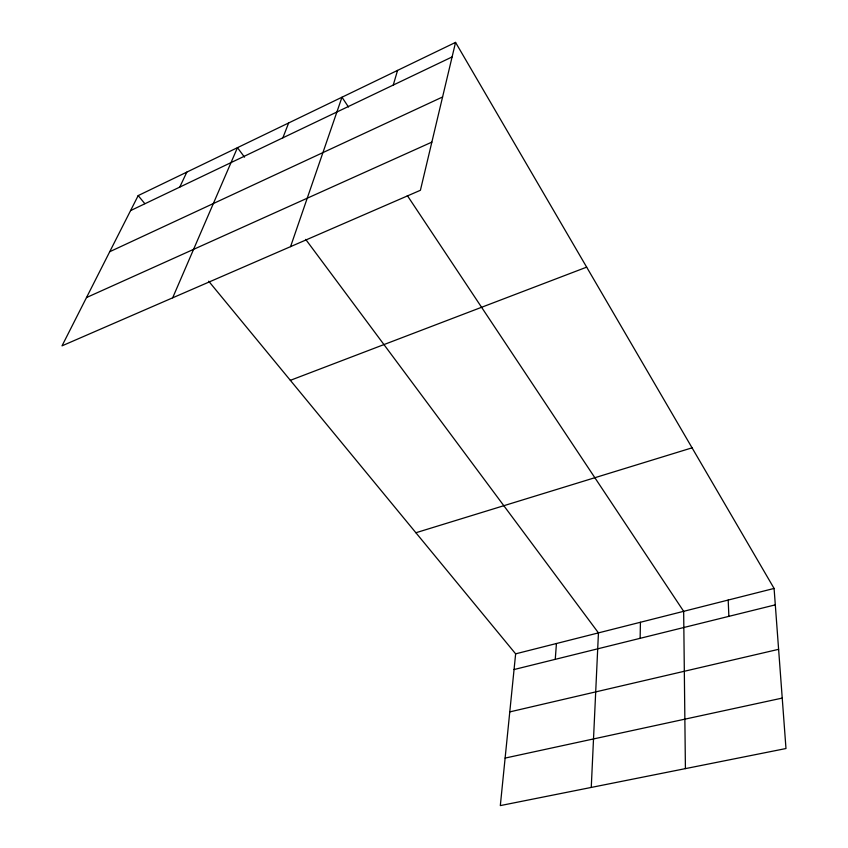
<?xml version="1.0" encoding="UTF-8"?>
<svg xmlns="http://www.w3.org/2000/svg" width="848" height="848" viewBox="0 0 848 848"><rect width="100%" height="100%" fill="white"/><g stroke="black" fill="none" stroke-linecap="round" stroke-linejoin="round"><path stroke-width="1.27" d="M640.134 638.321L640.431 622.262M591.257 787.432L598.444 632.884L305.693 239.39M555.26 659.341L556.436 643.515M208.693 281.197L515.637 653.84L500.32 805.6L785.979 748.53L774.086 588.438L455.556 42.4L138.182 195.591L62.021 345.846L420.407 190.281L455.556 42.4M393.26 85.054L397.564 70.395M290.567 246.641L341.977 97.223L348.475 107.007M282.861 137.821L288.659 122.96M172.663 297.818L237.461 147.669L244.531 157.166M179.765 187.101L186.825 172.112M130.571 210.611L452.111 56.933M109.731 251.718L442.582 96.979M86.496 297.553L431.855 142.125M290.345 380.339L586.657 267.152M415.891 532.745L692.063 447.829M515.637 653.84L774.086 588.438M514.047 669.538L775.305 604.857M509.775 711.896L778.612 649.324M505.111 758.08L782.238 698.084M138.182 195.591L144.807 203.647M407.337 195.581L683.658 611.323L685.417 768.617M728.188 600.055L728.877 616.358"/></g></svg>
